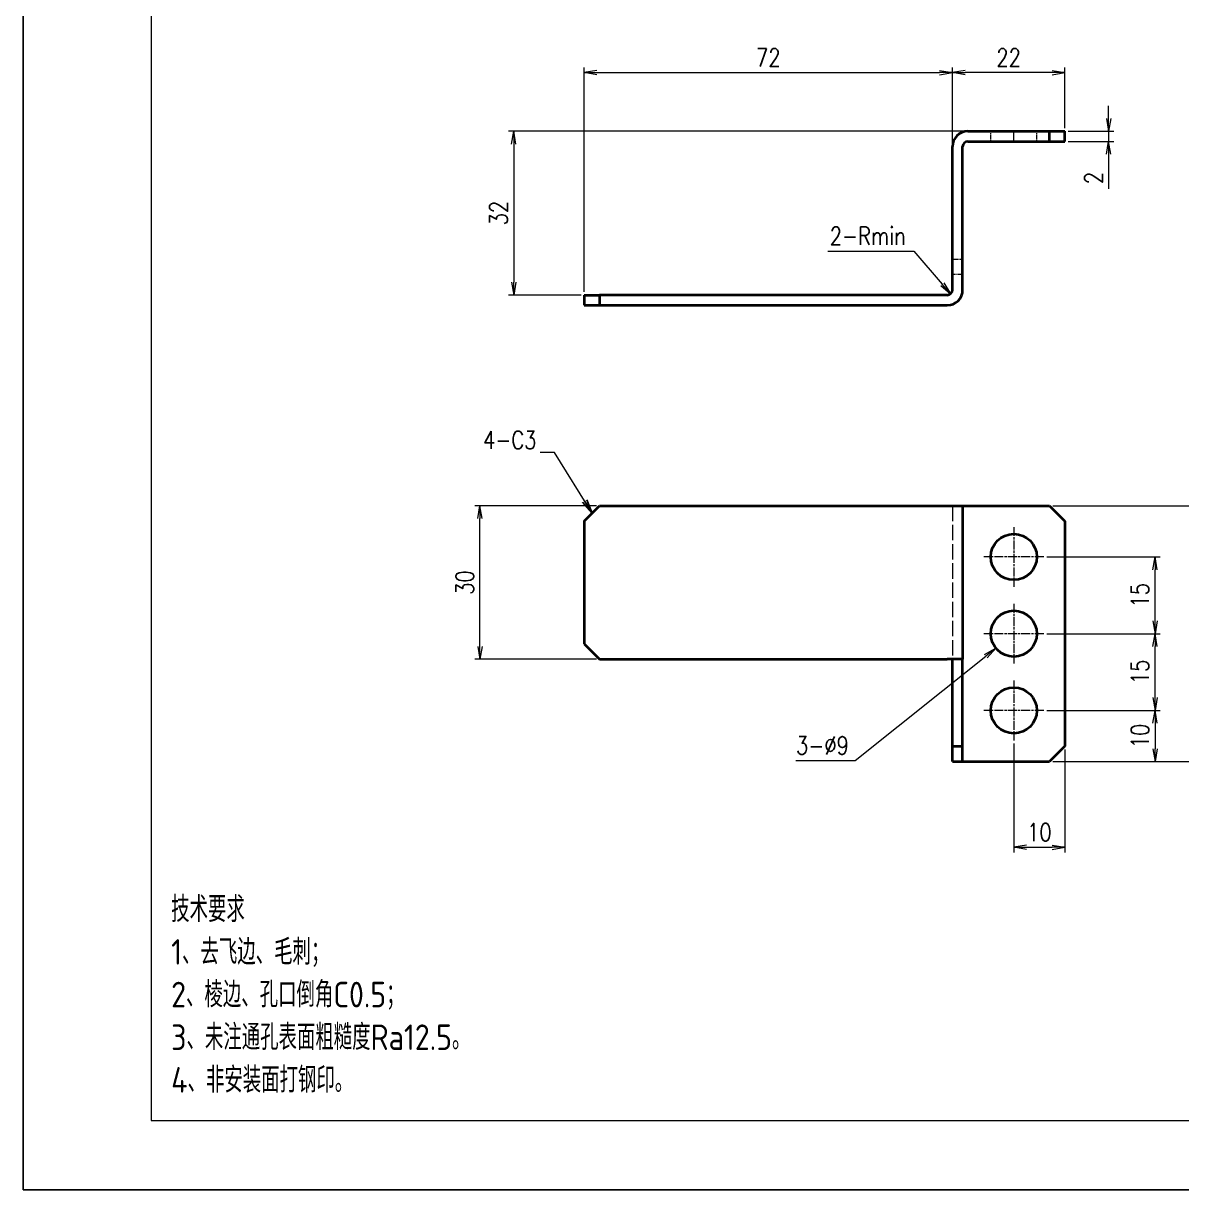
# Model space of a CAD drawing. Header units: inches. Extents: x 269 to 10986, y 1043 to 4337.
# Drawn here: x 5011.4 to 5238, y 1166.8 to 1394.8 of the extents above; entities that cross this region are included whole.
import ezdxf

# ---------------------------------------------------------------- set-up
doc = ezdxf.new("R2010")
doc.units = ezdxf.units.IN
doc.header["$MEASUREMENT"] = 0
doc.linetypes.add('AM_ISO02W050x2', pattern=[3.75, 3, -0.75])
doc.linetypes.add('AM_ISO08W050x2', pattern=[9, 6, -0.75, 1.5, -0.75])
doc.layers.add('DIM', color=3, linetype='Continuous')
for name, color, linetype, lineweight in [('中心线', 2, 'AM_ISO08W050x2', 18), ('图框', 7, 'Continuous', 18), ('标注线', 3, 'Continuous', 18), ('粗实线', 7, 'Continuous', 35), ('虚线', 1, 'AM_ISO02W050x2', 18)]:
    doc.layers.add(name, color=color, linetype=linetype, lineweight=lineweight)
doc.layers.add('打印', color=7, linetype='Continuous', lineweight=15, plot=False)
doc.layers.add('打印-禁用', color=7, linetype='Continuous', lineweight=15, plot=False)
doc.styles.add('DIM', font='romans.shx', dxfattribs={"width": 0.8, "bigfont": 'bigfont.shx'})
doc.styles.add('机械长仿宋', font='gbenor.shx', dxfattribs={"height": 1, "bigfont": 'gbcbig.shx'})
doc.dimstyles.new('XR 1-1', dxfattribs={"dimtxt": 3.5, "dimasz": 2.5, "dimexe": 1, "dimexo": 0.625, "dimgap": 1.2, "dimtad": 1, "dimtoh": 1, "dimdsep": 46, "dimtxsty": 'DIM', "dimblk": 'OPEN', "dimcen": 0, "dimclrd": 8, "dimclre": 8, "dimclrt": 2, "dimazin": 2, "dimtfac": 0.5, "dimtmove": 0, "dimatfit": 3, "dimldrblk": 'OPEN', "dimfxl": 0, "dimtolj": 2, "dimlwd": 18, "dimlwe": 18, "dimarcsym": 0})
doc.dimstyles.new('XR 1-1$0', dxfattribs={"dimtxt": 3.5, "dimasz": 2.5, "dimexe": 1, "dimexo": 0.625, "dimgap": 1.2, "dimtad": 1, "dimzin": 9, "dimdsep": 46, "dimtxsty": 'DIM', "dimblk": 'OPEN', "dimcen": 0, "dimclrd": 8, "dimclre": 8, "dimclrt": 2, "dimazin": 2, "dimtfac": 0.5, "dimtmove": 0, "dimatfit": 3, "dimldrblk": 'OPEN', "dimfxl": 0, "dimtolj": 2, "dimlwd": 18, "dimlwe": 18, "dimarcsym": 0})
doc.dimstyles.new('XR 1-1$3', dxfattribs={"dimtxt": 3.5, "dimasz": 2.5, "dimexe": 1, "dimexo": 0.625, "dimgap": 1.2, "dimtad": 1, "dimtoh": 1, "dimdsep": 46, "dimtxsty": 'DIM', "dimblk": 'OPEN', "dimcen": 0, "dimclrd": 8, "dimclre": 8, "dimclrt": 2, "dimazin": 2, "dimtfac": 0.5, "dimtofl": 0, "dimtmove": 0, "dimatfit": 3, "dimldrblk": 'OPEN', "dimfxl": 0, "dimtolj": 2, "dimlwd": 18, "dimlwe": 18, "dimarcsym": 0})
doc.dimstyles.new('XR 1-1$4', dxfattribs={"dimtxt": 3.5, "dimasz": 2.5, "dimexe": 1, "dimexo": 0.625, "dimgap": 1.2, "dimtad": 1, "dimtoh": 1, "dimdsep": 46, "dimtxsty": 'DIM', "dimblk": 'OPEN', "dimcen": 0, "dimclrd": 8, "dimclre": 8, "dimclrt": 2, "dimazin": 2, "dimtfac": 0.5, "dimtofl": 0, "dimtmove": 0, "dimatfit": 3, "dimldrblk": 'OPEN', "dimfxl": 0, "dimtolj": 2, "dimlwd": 18, "dimlwe": 18, "dimarcsym": 0})

# ---------------------------------------------------------------- blocks, each defined once
blk = doc.blocks.new('GZDEH零件A3图框V01版')
at = {"layer": '图框', "linetype": 'Continuous'}
for p, q in [((2882.49, -1554.46), (2882.49, -1832.96)), ((2882.49, -1832.96), (3272.49, -1832.96))]:
    blk.add_line(p, q, dxfattribs=at)
at = {"layer": '打印-禁用', "linetype": 'Continuous'}
for p, q in [((2857.49, -1549.46), (2857.49, -1846.46)), ((2857.49, -1846.46), (3277.49, -1846.46))]:
    blk.add_line(p, q, dxfattribs=at)
blk = doc.blocks.new('DEH A3')
at = {"layer": '图框'}
blk.add_blockref('GZDEH零件A3图框V01版', (-2857.49, 1846.46), dxfattribs=at)
blk = doc.blocks.new('_Open')
at = {"color": 0, "linetype": 'ByBlock', "lineweight": -2}
for p, q in [((-1, 0.167), (0, 0)), ((-1, -0.167), (0, 0)), ((0, 0), (-1, 0))]:
    blk.add_line(p, q, dxfattribs=at)
blk = doc.blocks.new('*D1060')
at = {"layer": 'Defpoints', "color": 0, "transparency": 16777216}
for p in [(5215.12, 1373.67), (5215.12, 1371.67), (5223.66, 1371.67)]:
    blk.add_point(p, dxfattribs=at)
at = {"layer": 'DIM', "color": 8, "lineweight": 18, "transparency": 16777216}
for p, q in [((5223.66, 1376.17), (5223.66, 1378.67)), ((5215.75, 1373.67), (5224.66, 1373.67)), ((5223.66, 1373.67), (5223.66, 1371.67)), ((5215.75, 1371.67), (5224.66, 1371.67)), ((5223.66, 1369.17), (5223.66, 1362.41))]:
    blk.add_line(p, q, dxfattribs=at)
at = {"layer": 'DIM', "color": 8, "lineweight": 18, "transparency": 16777216, "xscale": 2.5, "yscale": 2.5, "zscale": 2.5}
for p, rotation in [((5223.66, 1373.67), 270), ((5223.66, 1371.67), 90)]:
    blk.add_blockref('_Open', p, dxfattribs=dict(at, rotation=rotation))
at = {"layer": 'DIM', "color": 2, "transparency": 16777216, "insert": (5220.71, 1364.54), "char_height": 3.5, "attachment_point": 5, "rotation": 90, "style": 'DIM'}
blk.add_mtext('\\A2;2', dxfattribs=at)
blk = doc.blocks.new('*D1061')
at = {"layer": 'Defpoints', "color": 0, "transparency": 16777216}
for p in [(5193.12, 1385.15), (5215.12, 1373.67), (5193.12, 1370.67)]:
    blk.add_point(p, dxfattribs=at)
at = {"layer": 'DIM', "color": 8, "lineweight": 18, "transparency": 16777216}
for p, q in [((5193.12, 1371.3), (5193.12, 1386.15)), ((5215.12, 1374.3), (5215.12, 1386.15)), ((5212.62, 1385.15), (5195.62, 1385.15))]:
    blk.add_line(p, q, dxfattribs=at)
at = {"layer": 'DIM', "color": 8, "lineweight": 18, "transparency": 16777216, "xscale": 2.5, "yscale": 2.5, "zscale": 2.5, "rotation": 180}
blk.add_blockref('_Open', (5193.12, 1385.15), dxfattribs=at)
at = {"layer": 'DIM', "color": 8, "lineweight": 18, "transparency": 16777216, "xscale": 2.5, "yscale": 2.5, "zscale": 2.5}
blk.add_blockref('_Open', (5215.12, 1385.15), dxfattribs=at)
at = {"layer": 'DIM', "color": 2, "transparency": 16777216, "insert": (5204.12, 1388.1), "char_height": 3.5, "attachment_point": 5, "style": 'DIM'}
blk.add_mtext('\\A2;22', dxfattribs=at)
blk = doc.blocks.new('*D1062')
at = {"layer": 'Defpoints', "color": 0, "transparency": 16777216}
for p in [(5196.12, 1373.67), (5107.33, 1341.67), (5121.12, 1341.67)]:
    blk.add_point(p, dxfattribs=at)
at = {"layer": 'DIM', "color": 8, "lineweight": 18, "transparency": 16777216}
for p, q in [((5195.5, 1373.67), (5106.33, 1373.67)), ((5107.33, 1371.17), (5107.33, 1344.17)), ((5120.5, 1341.67), (5106.33, 1341.67))]:
    blk.add_line(p, q, dxfattribs=at)
at = {"layer": 'DIM', "color": 8, "lineweight": 18, "transparency": 16777216, "xscale": 2.5, "yscale": 2.5, "zscale": 2.5}
for p, rotation in [((5107.33, 1373.67), 90), ((5107.33, 1341.67), 270)]:
    blk.add_blockref('_Open', p, dxfattribs=dict(at, rotation=rotation))
at = {"layer": 'DIM', "color": 2, "transparency": 16777216, "insert": (5104.38, 1357.67), "char_height": 3.5, "attachment_point": 5, "rotation": 90, "style": 'DIM'}
blk.add_mtext('\\A2;32', dxfattribs=at)
blk = doc.blocks.new('*D1063')
at = {"layer": 'Defpoints', "color": 0, "transparency": 16777216}
for p in [(5193.12, 1385.15), (5193.12, 1372.65), (5121.12, 1341.67)]:
    blk.add_point(p, dxfattribs=at)
at = {"layer": 'DIM', "color": 8, "lineweight": 18, "transparency": 16777216}
for p, q in [((5121.12, 1342.3), (5121.12, 1386.15)), ((5193.12, 1373.27), (5193.12, 1386.15)), ((5123.62, 1385.15), (5190.62, 1385.15))]:
    blk.add_line(p, q, dxfattribs=at)
at = {"layer": 'DIM', "color": 8, "lineweight": 18, "transparency": 16777216, "xscale": 2.5, "yscale": 2.5, "zscale": 2.5, "rotation": 180}
blk.add_blockref('_Open', (5121.12, 1385.15), dxfattribs=at)
at = {"layer": 'DIM', "color": 8, "lineweight": 18, "transparency": 16777216, "xscale": 2.5, "yscale": 2.5, "zscale": 2.5}
blk.add_blockref('_Open', (5193.12, 1385.15), dxfattribs=at)
at = {"layer": 'DIM', "color": 2, "transparency": 16777216, "insert": (5157.12, 1388.1), "char_height": 3.5, "attachment_point": 5, "style": 'DIM'}
blk.add_mtext('\\A2;72', dxfattribs=at)
blk = doc.blocks.new('*D1064')
at = {"layer": 'Defpoints', "color": 0, "transparency": 16777216}
for p in [(5192.12, 1342.67), (5192.78, 1341.91)]:
    blk.add_point(p, dxfattribs=at)
at = {"layer": 'DIM', "color": 8, "lineweight": 18, "transparency": 16777216}
for p, q in [((5168.78, 1350.27), (5185.58, 1350.27)), ((5185.58, 1350.27), (5191.15, 1343.81))]:
    blk.add_line(p, q, dxfattribs=at)
at = {"layer": 'DIM', "color": 8, "lineweight": 18, "transparency": 16777216, "xscale": 2.5, "yscale": 2.5, "zscale": 2.5, "rotation": 310.7330299794803}
blk.add_blockref('_Open', (5192.78, 1341.91), dxfattribs=at)
at = {"layer": 'DIM', "color": 2, "transparency": 16777216, "insert": (5176.58, 1353.22), "char_height": 3.5, "attachment_point": 5, "style": 'DIM'}
blk.add_mtext('\\A2;{\\Fromans,bigfont|c134;2-Rmin}', dxfattribs=at)
blk = doc.blocks.new('*D1065')
at = {"layer": 'Defpoints', "color": 0, "transparency": 16777216}
for p in [(5100.72, 1300.48), (5124.12, 1300.48), (5124.12, 1270.48)]:
    blk.add_point(p, dxfattribs=at)
at = {"layer": 'DIM', "color": 8, "lineweight": 18, "transparency": 16777216}
for p, q in [((5123.5, 1300.48), (5099.72, 1300.48)), ((5100.72, 1272.98), (5100.72, 1297.98)), ((5123.5, 1270.48), (5099.72, 1270.48))]:
    blk.add_line(p, q, dxfattribs=at)
at = {"layer": 'DIM', "color": 8, "lineweight": 18, "transparency": 16777216, "xscale": 2.5, "yscale": 2.5, "zscale": 2.5}
for p, rotation in [((5100.72, 1300.48), 90), ((5100.72, 1270.48), 270)]:
    blk.add_blockref('_Open', p, dxfattribs=dict(at, rotation=rotation))
at = {"layer": 'DIM', "color": 2, "transparency": 16777216, "insert": (5097.77, 1285.48), "char_height": 3.5, "attachment_point": 5, "rotation": 90, "style": 'DIM'}
blk.add_mtext('\\A2;30', dxfattribs=at)
blk = doc.blocks.new('*D1066')
at = {"layer": 'Defpoints', "color": 0, "transparency": 16777216}
for p in [(5212.12, 1300.48), (5249.69, 1300.48), (5212.12, 1250.48)]:
    blk.add_point(p, dxfattribs=at)
at = {"layer": 'DIM', "color": 8, "lineweight": 18, "transparency": 16777216}
for p, q in [((5212.75, 1300.48), (5250.69, 1300.48)), ((5249.69, 1252.98), (5249.69, 1297.98)), ((5212.75, 1250.48), (5250.69, 1250.48))]:
    blk.add_line(p, q, dxfattribs=at)
at = {"layer": 'DIM', "color": 8, "lineweight": 18, "transparency": 16777216, "xscale": 2.5, "yscale": 2.5, "zscale": 2.5}
for p, rotation in [((5249.69, 1300.48), 90), ((5249.69, 1250.48), 270)]:
    blk.add_blockref('_Open', p, dxfattribs=dict(at, rotation=rotation))
at = {"layer": 'DIM', "color": 2, "transparency": 16777216, "insert": (5246.74, 1275.48), "char_height": 3.5, "attachment_point": 5, "rotation": 90, "style": 'DIM'}
blk.add_mtext('\\A2;50', dxfattribs=at)
blk = doc.blocks.new('*D1067')
at = {"layer": 'Defpoints', "color": 0, "transparency": 16777216}
for p in [(5205.12, 1254.63), (5215.12, 1253.48), (5215.12, 1233.73)]:
    blk.add_point(p, dxfattribs=at)
at = {"layer": 'DIM', "color": 8, "lineweight": 18, "transparency": 16777216}
for p, q in [((5205.12, 1254.01), (5205.12, 1232.73)), ((5215.12, 1252.86), (5215.12, 1232.73)), ((5207.62, 1233.73), (5212.62, 1233.73))]:
    blk.add_line(p, q, dxfattribs=at)
at = {"layer": 'DIM', "color": 8, "lineweight": 18, "transparency": 16777216, "xscale": 2.5, "yscale": 2.5, "zscale": 2.5, "rotation": 180}
blk.add_blockref('_Open', (5205.12, 1233.73), dxfattribs=at)
at = {"layer": 'DIM', "color": 8, "lineweight": 18, "transparency": 16777216, "xscale": 2.5, "yscale": 2.5, "zscale": 2.5}
blk.add_blockref('_Open', (5215.12, 1233.73), dxfattribs=at)
at = {"layer": 'DIM', "color": 2, "transparency": 16777216, "insert": (5210.12, 1236.68), "char_height": 3.5, "attachment_point": 5, "style": 'DIM'}
blk.add_mtext('\\A2;10', dxfattribs=at)
blk = doc.blocks.new('*D1068')
at = {"layer": 'Defpoints', "color": 0, "transparency": 16777216}
for p in [(5210.97, 1260.48), (5218, 1250.48), (5232.76, 1250.48)]:
    blk.add_point(p, dxfattribs=at)
at = {"layer": 'DIM', "color": 8, "lineweight": 18, "transparency": 16777216}
for p, q in [((5211.6, 1260.48), (5233.76, 1260.48)), ((5232.76, 1257.98), (5232.76, 1252.98)), ((5218.63, 1250.48), (5233.76, 1250.48))]:
    blk.add_line(p, q, dxfattribs=at)
at = {"layer": 'DIM', "color": 8, "lineweight": 18, "transparency": 16777216, "xscale": 2.5, "yscale": 2.5, "zscale": 2.5}
for p, rotation in [((5232.76, 1260.48), 90), ((5232.76, 1250.48), 270)]:
    blk.add_blockref('_Open', p, dxfattribs=dict(at, rotation=rotation))
at = {"layer": 'DIM', "color": 2, "transparency": 16777216, "insert": (5229.81, 1255.48), "char_height": 3.5, "attachment_point": 5, "rotation": 90, "style": 'DIM'}
blk.add_mtext('\\A2;10', dxfattribs=at)
blk = doc.blocks.new('*D1069')
at = {"layer": 'Defpoints', "color": 0, "transparency": 16777216}
for p in [(5211.6, 1275.48), (5232.76, 1275.48), (5211.6, 1260.48)]:
    blk.add_point(p, dxfattribs=at)
at = {"layer": 'DIM', "color": 8, "lineweight": 18, "transparency": 16777216}
for p, q in [((5212.22, 1275.48), (5233.76, 1275.48)), ((5232.76, 1262.98), (5232.76, 1272.98)), ((5212.22, 1260.48), (5233.76, 1260.48))]:
    blk.add_line(p, q, dxfattribs=at)
at = {"layer": 'DIM', "color": 8, "lineweight": 18, "transparency": 16777216, "xscale": 2.5, "yscale": 2.5, "zscale": 2.5}
for p, rotation in [((5232.76, 1275.48), 90), ((5232.76, 1260.48), 270)]:
    blk.add_blockref('_Open', p, dxfattribs=dict(at, rotation=rotation))
at = {"layer": 'DIM', "color": 2, "transparency": 16777216, "insert": (5229.81, 1267.98), "char_height": 3.5, "attachment_point": 5, "rotation": 90, "style": 'DIM'}
blk.add_mtext('\\A2;15', dxfattribs=at)
blk = doc.blocks.new('*D1070')
at = {"layer": 'Defpoints', "color": 0, "transparency": 16777216}
for p in [(5210.97, 1290.48), (5232.76, 1290.48), (5210.97, 1275.48)]:
    blk.add_point(p, dxfattribs=at)
at = {"layer": 'DIM', "color": 8, "lineweight": 18, "transparency": 16777216}
for p, q in [((5211.6, 1290.48), (5233.76, 1290.48)), ((5232.76, 1277.98), (5232.76, 1287.98)), ((5211.6, 1275.48), (5233.76, 1275.48))]:
    blk.add_line(p, q, dxfattribs=at)
at = {"layer": 'DIM', "color": 8, "lineweight": 18, "transparency": 16777216, "xscale": 2.5, "yscale": 2.5, "zscale": 2.5}
for p, rotation in [((5232.76, 1290.48), 90), ((5232.76, 1275.48), 270)]:
    blk.add_blockref('_Open', p, dxfattribs=dict(at, rotation=rotation))
at = {"layer": 'DIM', "color": 2, "transparency": 16777216, "insert": (5229.81, 1282.98), "char_height": 3.5, "attachment_point": 5, "rotation": 90, "style": 'DIM'}
blk.add_mtext('\\A2;15', dxfattribs=at)
blk = doc.blocks.new('*D1072')
at = {"layer": 'Defpoints', "color": 0, "transparency": 16777216}
for p in [(5208.64, 1278.29), (5201.61, 1272.67)]:
    blk.add_point(p, dxfattribs=at)
at = {"layer": 'DIM', "color": 8, "lineweight": 18, "transparency": 16777216}
for p, q in [((5174.1, 1250.69), (5199.66, 1271.11)), ((5162.5, 1250.69), (5174.1, 1250.69))]:
    blk.add_line(p, q, dxfattribs=at)
at = {"layer": 'DIM', "color": 8, "lineweight": 18, "transparency": 16777216, "xscale": 2.5, "yscale": 2.5, "zscale": 2.5, "rotation": 38.62795193378713}
blk.add_blockref('_Open', (5201.61, 1272.67), dxfattribs=at)
at = {"layer": 'DIM', "color": 2, "transparency": 16777216, "insert": (5167.7, 1253.64), "char_height": 3.5, "attachment_point": 5, "style": 'DIM'}
blk.add_mtext('\\A2;{\\Fromans,bigfont|c134;3-}∅9', dxfattribs=at)

msp = doc.modelspace()

# ---------------------------------------------------------------- linework, layer by layer
at = {"layer": '中心线', "ltscale": 0.060001}
msp.add_line((5205.125, 1371.473), (5205.125, 1373.873), dxfattribs=at)
at = {"layer": '中心线', "ltscale": 0.2925}
for p, q in [((5205.125, 1296.332), (5205.125, 1284.632)), ((5210.974, 1290.482), (5199.274, 1290.482)), ((5205.125, 1281.332), (5205.125, 1269.632)), ((5210.974, 1275.482), (5199.274, 1275.482)), ((5205.125, 1266.332), (5205.125, 1254.632)), ((5210.974, 1260.482), (5199.274, 1260.482))]:
    msp.add_line(p, q, dxfattribs=at)
at = {"layer": '打印'}
msp.add_lwpolyline([(5011.433, 1463.819), (5431.433, 1463.819), (5431.433, 1166.819), (5011.433, 1166.819)], close=True, dxfattribs=at)
at = {"layer": '粗实线', "ltscale": 0.4}
for p, q in [((5196.125, 1373.673), (5212.125, 1373.673)), ((5196.125, 1371.673), (5212.125, 1371.673)), ((5196.125, 1300.482), (5212.125, 1300.482)), ((5196.125, 1250.482), (5212.125, 1250.482))]:
    msp.add_line(p, q, dxfattribs=at)
at = {"layer": '粗实线', "ltscale": 0.05}
for p, q in [((5212.125, 1371.673), (5212.125, 1373.673)), ((5215.125, 1371.673), (5215.125, 1373.673)), ((5121.125, 1341.673), (5121.125, 1339.673)), ((5124.125, 1341.673), (5124.125, 1339.673)), ((5193.125, 1253.482), (5195.125, 1253.482)), ((5193.125, 1250.482), (5195.125, 1250.482))]:
    msp.add_line(p, q, dxfattribs=at)
at = {"layer": '粗实线', "ltscale": 0.075}
for p, q in [((5212.125, 1373.673), (5215.125, 1373.673)), ((5212.125, 1371.673), (5215.125, 1371.673)), ((5121.125, 1341.673), (5124.125, 1341.673)), ((5121.125, 1339.673), (5124.125, 1339.673)), ((5192.125, 1300.482), (5195.125, 1300.482)), ((5195.125, 1270.482), (5192.125, 1270.482)), ((5193.125, 1250.482), (5193.125, 1253.482)), ((5195.125, 1250.482), (5195.125, 1253.482))]:
    msp.add_line(p, q, dxfattribs=at)
at = {"layer": '粗实线'}
for p, q in [((5193.125, 1342.673), (5193.125, 1370.673)), ((5195.125, 1342.673), (5195.125, 1370.673)), ((5192.125, 1341.673), (5124.125, 1341.673)), ((5124.125, 1339.673), (5192.125, 1339.673)), ((5124.125, 1300.482), (5192.125, 1300.482)), ((5195.125, 1300.482), (5195.125, 1270.482)), ((5121.125, 1297.482), (5121.125, 1273.482)), ((5215.125, 1297.482), (5215.125, 1253.482)), ((5124.125, 1270.482), (5192.125, 1270.482))]:
    msp.add_line(p, q, dxfattribs=at)
at = {"layer": '粗实线', "ltscale": 0.106066}
for p, q in [((5121.125, 1297.482), (5124.125, 1300.482)), ((5212.125, 1300.482), (5215.125, 1297.482)), ((5121.125, 1273.482), (5124.125, 1270.482)), ((5215.125, 1253.482), (5212.125, 1250.482))]:
    msp.add_line(p, q, dxfattribs=at)
at = {"layer": '粗实线', "ltscale": 0.025}
for p, q in [((5195.125, 1300.482), (5196.125, 1300.482)), ((5195.125, 1250.482), (5196.125, 1250.482))]:
    msp.add_line(p, q, dxfattribs=at)
at = {"layer": '粗实线', "ltscale": 0.425}
for p, q in [((5193.125, 1253.482), (5193.125, 1270.482)), ((5195.125, 1253.482), (5195.125, 1270.482))]:
    msp.add_line(p, q, dxfattribs=at)
at = {"layer": '粗实线'}
for centre in [(5205.125, 1290.482), (5205.125, 1275.482), (5205.125, 1260.482)]:
    msp.add_circle(centre, 4.5, dxfattribs=at)
for centre, radius, start, end in [((5196.125, 1370.673), 3, 90, 180), ((5196.125, 1370.673), 1, 90, 180), ((5192.125, 1342.673), 1, 270, 0), ((5192.125, 1342.673), 3, 270, 0)]:
    msp.add_arc(centre, radius, start, end, dxfattribs=at)
at = {"layer": '虚线', "ltscale": 0.05}
for p, q in [((5200.625, 1371.673), (5200.625, 1373.673)), ((5200.625, 1371.673), (5200.625, 1373.673)), ((5200.625, 1371.673), (5200.625, 1373.673)), ((5209.625, 1371.673), (5209.625, 1373.673)), ((5209.625, 1371.673), (5209.625, 1373.673)), ((5209.625, 1371.673), (5209.625, 1373.673)), ((5212.125, 1373.673), (5212.125, 1371.673)), ((5193.125, 1348.673), (5195.125, 1348.673)), ((5195.125, 1345.673), (5193.125, 1345.673)), ((5124.125, 1341.673), (5124.125, 1339.673))]:
    msp.add_line(p, q, dxfattribs=at)
at = {"layer": '虚线'}
msp.add_line((5193.125, 1300.482), (5193.125, 1270.482), dxfattribs=at)

# ---------------------------------------------------------------- block references
at = {"layer": '图框'}
msp.add_blockref('DEH A3', (5011.433, 1166.819), dxfattribs=at)

# ---------------------------------------------------------------- texts
at = {"layer": 'DIM', "color": 2, "insert": (5111.779, 1311.59), "char_height": 3.5, "attachment_point": 9, "style": 'DIM'}
msp.add_mtext('\\A2;{\\Fromans,bigfont|c134;4-}C3', dxfattribs=at)
at = {"layer": '标注线', "color": 2, "insert": (5040.346, 1185.75), "char_height": 5, "width": 114.82461, "attachment_point": 7, "style": '机械长仿宋'}
msp.add_mtext('\\A2;技术要求\\P1、去飞边、毛刺；\\P2、棱边、孔口倒角C0.5；\\P3、未注通孔表面粗糙度Ra12.5。\\P4、非安装面打钢印。', dxfattribs=at)

# ---------------------------------------------------------------- dimensions: what is measured, and where the dimension line sits
at = {"layer": 'DIM'}
for base, p1, p2, picture, middle in [((5193.125, 1385.153), (5121.125, 1341.673), (5193.125, 1372.649), '*D1063', (5157.125, 1388.103)), ((5193.125, 1385.153), (5215.125, 1373.673), (5193.125, 1370.673), '*D1061', (5204.125, 1388.103)), ((5215.125, 1233.729), (5205.125, 1254.632), (5215.125, 1253.482), '*D1067', (5210.125, 1236.679))]:
    dim = msp.add_linear_dim(base=base, p1=p1, p2=p2, dimstyle='XR 1-1$0', dxfattribs=at)
    dim.commit()
    dim.dimension.update_dxf_attribs({"geometry": picture, "text_midpoint": middle})
for base, p1, p2, picture, middle in [((5223.658, 1371.673), (5215.125, 1373.673), (5215.125, 1371.673), '*D1060', (5220.708, 1364.539)), ((5107.325, 1341.673), (5196.125, 1373.673), (5121.125, 1341.673), '*D1062', (5104.375, 1357.673)), ((5100.722, 1300.482), (5124.125, 1270.482), (5124.125, 1300.482), '*D1065', (5097.772, 1285.482)), ((5249.694, 1300.482), (5212.125, 1250.482), (5212.125, 1300.482), '*D1066', (5246.744, 1275.482)), ((5232.758, 1290.482), (5210.974, 1275.482), (5210.974, 1290.482), '*D1070', (5229.808, 1282.982)), ((5232.758, 1275.482), (5211.599, 1260.482), (5211.599, 1275.482), '*D1069', (5229.808, 1267.982)), ((5232.758, 1250.482), (5210.974, 1260.482), (5218.005, 1250.482), '*D1068', (5229.808, 1255.482))]:
    dim = msp.add_linear_dim(base=base, p1=p1, p2=p2, angle=90, dimstyle='XR 1-1$0', dxfattribs=at)
    dim.commit()
    dim.dimension.update_dxf_attribs({"geometry": picture, "text_midpoint": middle})
dim = msp.add_radius_dim(center=(5192.125, 1342.673), mpoint=(5192.777, 1341.915), text='{\\Fromans,bigfont|c134;2-Rmin}', dimstyle='XR 1-1$4', override={"dimtmove": 1}, dxfattribs=at)
dim.commit()
dim.dimension.update_dxf_attribs({"geometry": '*D1064', "text_midpoint": (5185.58, 1350.272), "dimtype": 164})
dim = msp.add_diameter_dim_2p(p1=(5208.64, 1278.291), p2=(5201.609, 1272.673), text='{\\Fromans,bigfont|c134;3-}<>', dimstyle='XR 1-1$3', dxfattribs=at)
dim.commit()
dim.dimension.update_dxf_attribs({"geometry": '*D1072', "text_midpoint": (5167.701, 1250.692), "dimtype": 163})

# ---------------------------------------------------------------- leaders
msp.add_leader([(5122.691, 1299.048), (5115.279, 1310.89), (5112.479, 1310.89)], dimstyle='XR 1-1', override={"dimasz": 2.8, "dimexe": 0.69965, "dimexo": 0.69965, "dimgap": 0.69965}, dxfattribs=at)

doc.saveas('drawing.dxf')
